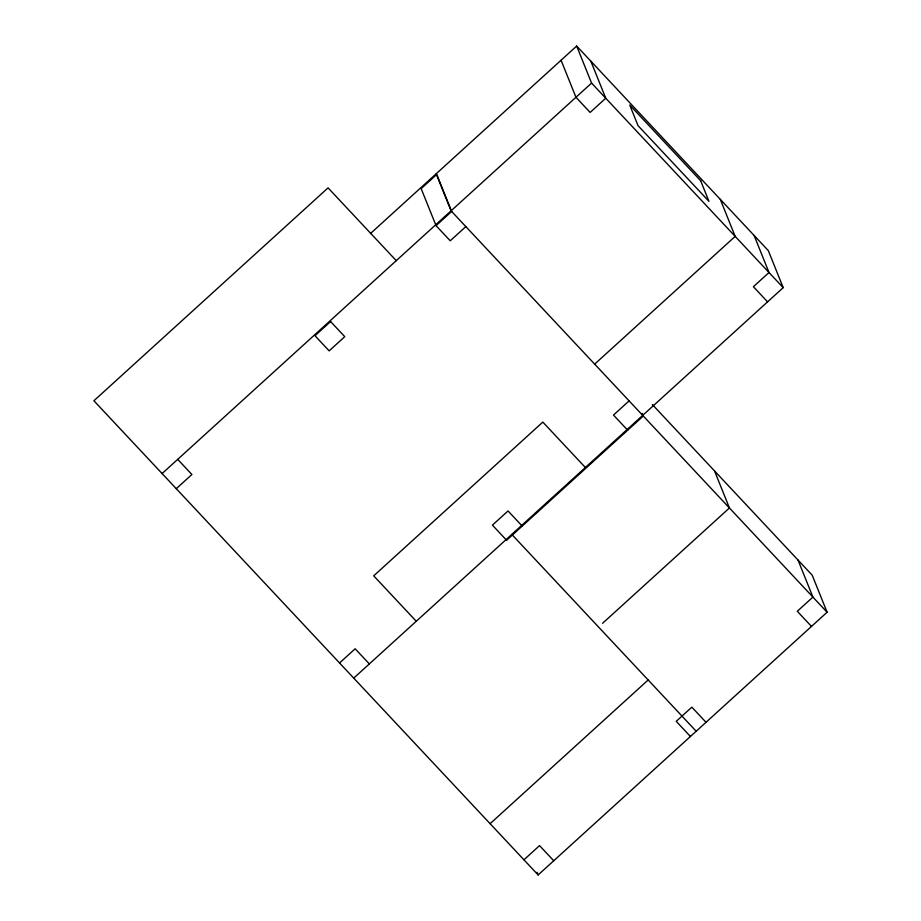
<?xml version="1.0" encoding="UTF-8"?>
<svg xmlns="http://www.w3.org/2000/svg" width="921" height="921" viewBox="0 0 921 921"><rect width="100%" height="100%" fill="white"/><g stroke="black" fill="none" stroke-linecap="round" stroke-linejoin="round"><path stroke-width="1.38" d="M370.449 233.554L576.673 46.05L768.31 250.616L783.195 287.651L353.733 678.109M162.096 473.544L591.57 83.086L576.673 46.05M436.047 225.645L451.658 211.45L436.761 174.426L421.15 188.609L436.047 225.645L450.231 240.795L465.842 226.601M176.279 488.694L191.89 474.499L177.707 459.36M594.678 364.129L735.177 236.386L720.291 199.35M339.55 662.97L355.161 648.775L369.344 663.926M629.101 400.877L613.49 415.072L627.685 430.211M602.587 623.298L729.432 507.978L714.546 470.942M490.11 823.685L648.165 679.986M523.945 859.811L539.556 845.616L553.74 860.755M396.26 260.655L328.072 187.861L93.907 400.762L538.129 874.95L827.093 612.223L812.207 575.188L652.333 404.526M591.57 83.086L783.195 287.651M767.584 301.846L753.401 286.707L769.012 272.512L754.126 235.477M827.093 612.223L451.06 210.828L436.174 173.793M811.482 626.418L797.298 611.279L812.909 597.084L798.023 560.049M585.376 467.511L542.826 422.083L373.707 575.844L416.257 621.261M522.219 526.087L508.035 510.948L492.424 525.143L506.608 540.282L643.295 416.016L642.225 413.379M706.027 722.294L691.844 707.155L676.233 721.35L690.416 736.489M511.788 534.41L696.184 731.239M590.856 61.189L605.753 98.225L590.142 112.42L575.959 97.281L561.062 60.245M537.058 872.302L538.129 874.95M330.581 321.533L314.97 335.716L329.154 350.866L344.765 336.672L330.581 321.533M700.674 180.758L629.745 105.052L638.023 125.624L708.94 201.331L700.674 180.758"/></g></svg>
